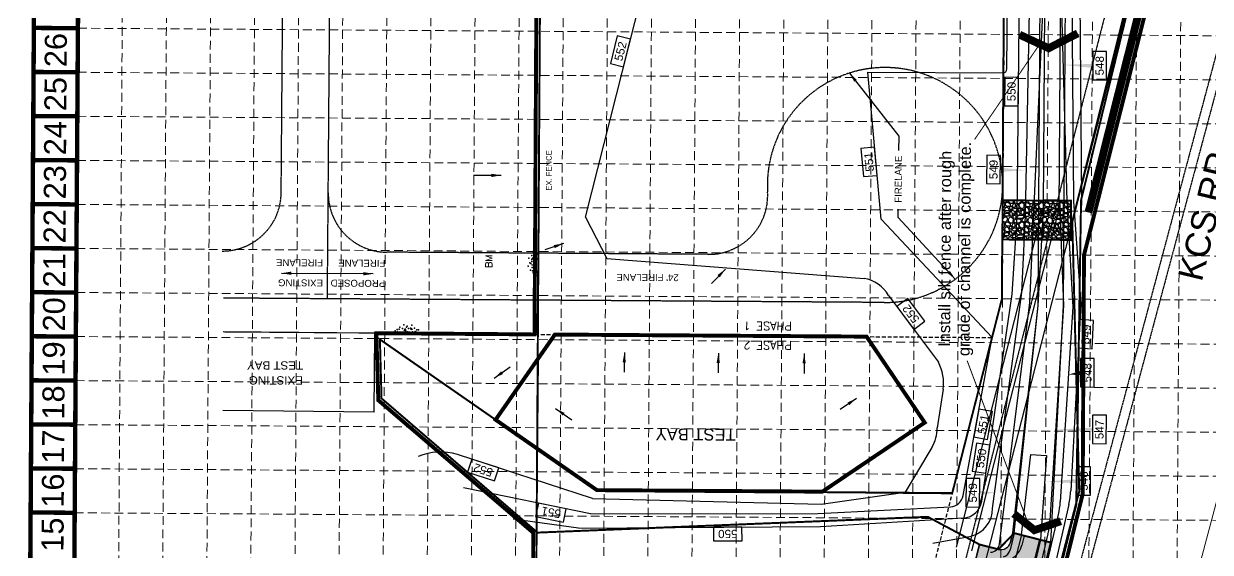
# Model space of a CAD drawing. Extents: x 4777 to 5688, y 3634 to 5082.
# Drawn here: x 4777 to 5382, y 3980 to 4250 of the extents above; entities that cross this region are included whole.
import ezdxf
from ezdxf.enums import TextEntityAlignment as Align

# ---------------------------------------------------------------- set-up
doc = ezdxf.new("R2010")
doc.units = 0
doc.header["$LTSCALE"] = 0.4
doc.header["$MEASUREMENT"] = 0
for name, pattern in [('DASHED', [0.75, 0.5, -0.25]), ('HIDDEN', [0.375, 0.25, -0.125]), ('LGDASH', [1.75, 1.5, -0.25]), ('MEDDASH', [1, 0.75, -0.25])]:
    doc.linetypes.add(name, pattern=pattern)
for name, color, linetype in [('BASE', 7, 'CONTINUOUS'), ('BLDG', 3, 'CONTINUOUS'), ('BLDGE', 6, 'CONTINUOUS'), ('BLDGFUTURE', 5, 'DASHED'), ('BM', 7, 'CONTINUOUS'), ('BOUNDARY', 1, 'CONTINUOUS'), ('CHANNEL', 6, 'CONTINUOUS'), ('DATXT', 7, 'CONTINUOUS'), ('DITCH', 5, 'CONTINUOUS'), ('ECURB', 2, 'CONTINUOUS'), ('EFNC', 2, 'FENCE'), ('ESMT', 2, 'DASHED'), ('FIRELANE', 2, 'MEDDASH'), ('FLOW', 7, 'CONTINUOUS'), ('FLUME', 7, 'CONTINUOUS'), ('GRID', 254, 'HIDDEN'), ('HATCH', 15, 'CONTINUOUS'), ('LIMITS OF DISTURBANCE', 1, 'HIDDEN'), ('PAVHX2', 8, 'CONTINUOUS'), ('PCONT', 3, 'CONTINUOUS'), ('PCURB', 6, 'CONTINUOUS'), ('PHASE1', 1, 'LGDASH'), ('RIPRAP', 2, 'CONTINUOUS'), ('RR', 5, 'MEDDASH'), ('SILT FENCE', 200, 'CONTINUOUS'), ('STNAME', 1, 'CONTINUOUS')]:
    doc.layers.add(name, color=color, linetype=linetype)
doc.styles.get("Standard").update_dxf_attribs({"font": 'ARIAL.TTF'})
doc.styles.add('TEXT100', font='simplex.shx', dxfattribs={"height": 3.52})
doc.styles.add('TEXT120', font='simplex.shx', dxfattribs={"height": 4.24})
doc.linetypes.add('FENCE', pattern='A,0.5,-0.2,["X",Standard,S=0.1,R=0,X=-0.1,Y=-0.05],-0.2', length=0.9)
doc.dimstyles.get("Standard").update_dxf_attribs({"dimtxt": 0.18, "dimasz": 0.18, "dimexe": 0.18, "dimexo": 0.0625, "dimgap": 0.09, "dimtad": 0, "dimtih": 1, "dimtoh": 1, "dimdec": 4, "dimzin": 0, "dimdsep": 46, "dimtxsty": 'Standard', "dimcen": 0.09, "dimadec": 0, "dimazin": 0, "dimtfac": 1, "dimtdec": 4, "dimtofl": 0, "dimtmove": 0, "dimatfit": 3, "dimfxl": 0, "dimtolj": 1, "dimtzin": 0, "dimarcsym": 0})

msp = doc.modelspace()

# ---------------------------------------------------------------- hatches: boundary and pattern name
at = {"layer": 'HATCH'}
h = msp.add_hatch(dxfattribs=at)
h.set_pattern_fill('DOTS', color=5, scale=20, angle=16.71064, style=0)
h.set_pattern_definition([(106.32967, (5320.1522, 4042.3081), (-1.375302, 0.248333), [0, -1.25])])
edge = h.paths.add_edge_path()
edge.add_line((5222.43, 3765.08), (5237.85, 3821.18))
edge.add_line((5237.85, 3821.18), (5272.46, 3956.54))
edge.add_arc((5267.62, 3957.78), 5, 345.65722, 435.65722)
edge.add_line((5268.86, 3962.62), (5259.17, 3965.1))
edge.add_line((5259.17, 3965.1), (5264.13, 3984.47))
edge.add_line((5264.13, 3984.47), (5273.81, 3982))
edge.add_arc((5275.05, 3986.84), 5, 255.65722, 345.65722)
edge.add_line((5279.9, 3985.6), (5281.13, 3990.45))
edge.add_line((5281.13, 3990.45), (5300.51, 3985.49))
edge.add_line((5300.51, 3985.49), (5257.23, 3816.22))
edge.add_line((5257.23, 3816.22), (5232.07, 3761.51))
edge.add_line((5232.07, 3761.51), (5251.99, 3817.05))
edge.add_line((5251.99, 3817.05), (5243.07, 3820.34))
edge.add_line((5243.07, 3820.34), (5222.43, 3765.08))
at = {"layer": 'RIPRAP'}
h = msp.add_hatch(dxfattribs=at)
h.set_pattern_fill('AGGREGAT', color=1, scale=10, style=0)
h.set_pattern_definition([(89.619, (5320.152, 4042.308), (-9.9333, 10.0663), [1, -1.5, 0.5, -1.5, 0.5, -5]), (89.619, (5319.186, 4047.315), (-9.9333, 10.0663), [0.5, -9.5]), (89.619, (5318.666, 4044.318), (-9.9333, 10.0663), [0.5, -1, 0.5, -8]), (89.619, (5318.199, 4049.321), (-9.9333, 10.0663), [1, -9]), (89.619, (5317.705, 4050.325), (-9.9333, 10.0663), [0.5, -9.5]), (89.619, (5316.686, 4047.331), (-9.9333, 10.0663), [1, -9]), (89.619, (5316.152, 4042.335), (-9.9333, 10.0663), [0.5, -1, 0.5, -2.5, 1.5, -4]), (89.619, (5315.199, 4049.341), (-9.9333, 10.0663), [1, -9]), (89.619, (5314.659, 4043.345), (-9.9333, 10.0663), [1, -0.5, 0.5, -4, 0.5, -3.5]), (89.619, (5314.156, 4042.848), (-9.9333, 10.0663), [0.5, -9.5]), (89.619, (5313.679, 4046.351), (-9.9333, 10.0663), [0.5, -0.5, 0.5, -8.5]), (89.619, (5313.169, 4044.855), (-9.9333, 10.0663), [0.5, -9.5]), (89.619, (5312.712, 4051.358), (-9.9333, 10.0663), [0.5, -9.5]), (89.619, (5312.182, 4046.861), (-9.9333, 10.0663), [0.5, -4, 0.5, -5]), (89.619, (5311.682, 4046.864), (-9.9333, 10.0663), [1, -9]), (89.619, (5311.196, 4048.868), (-9.9333, 10.0663), [1, -9]), (89.619, (5310.656, 4042.871), (-9.9333, 10.0663), [0.5, -6, 1, -2.5]), (179.619, (5315.652, 4042.338), (-10.0663, -9.9333), [2, -2, 1, -5]), (179.619, (5315.656, 4042.838), (-10.0663, -9.9333), [0.5, -3.5, 1, -5]), (179.619, (5318.159, 4043.321), (-10.0663, -9.9333), [1.5, -8.5]), (179.619, (5318.162, 4043.821), (-10.0663, -9.9333), [1, -9]), (179.619, (5319.666, 4044.311), (-10.0663, -9.9333), [0.5, -6, 0.5, -0.5, 1, -1.5]), (179.619, (5319.672, 4045.311), (-10.0663, -9.9333), [0.5, -3.5, 0.5, -5.5]), (179.619, (5315.676, 4045.838), (-10.0663, -9.9333), [1, -1.5, 0.5, -0.5, 1, -5.5]), (179.619, (5317.679, 4046.325), (-10.0663, -9.9333), [1, -5.5, 0.5, -3]), (179.619, (5319.682, 4046.811), (-10.0663, -9.9333), [0.5, -0.5, 1, -8]), (179.619, (5313.189, 4047.854), (-10.0663, -9.9333), [0.5, -9.5]), (179.619, (5313.192, 4048.354), (-10.0663, -9.9333), [1, -1, 0.5, -0.5, 1, -6]), (179.619, (5317.696, 4048.825), (-10.0663, -9.9333), [0.5, -0.5, 0.5, -1, 0.5, -7]), (179.619, (5314.206, 4050.348), (-10.0663, -9.9333), [2, -8]), (179.619, (5315.209, 4050.841), (-10.0663, -9.9333), [2, -1.5, 1, -5.5]), (179.619, (5319.212, 4051.315), (-10.0663, -9.9333), [0.5, -1.5, 1, -7]), (179.619, (5318.215, 4051.821), (-10.0663, -9.9333), [1.5, -8.5]), (134.619, (5320.179, 4046.308), (-9.99978, 0.0665), [0.7071, -13.435]), (134.619, (5319.7154, 4051.811), (-9.9998, 0.0665), [0.7071, -12.02084, 0.7071, -0.7071]), (134.619, (5319.172, 4045.315), (-9.99978, 0.0665), [0.7071, -5.6568, 0.7071, -7.07114]), (134.619, (5319.189, 4047.8146), (-9.99978, 0.0665), [0.7071, -11.31374, 0.7071, -1.4142]), (134.619, (5319.192, 4048.3146), (-9.99978, 0.0665), [1.4142, -5.6568, 1.4142, -5.65694]), (134.619, (5318.1756, 4045.821), (-9.99978, 0.0665), [0.707, -6.364, 0.707, -0.707, 0.707, -4.95014]), (134.619, (5317.709, 4050.8245), (-9.9998, 0.0665), [0.7071, -0.7071, 0.7071, -12.02084]), (134.619, (5317.162, 4043.828), (-9.99978, 0.0665), [0.7071, -8.4852, 0.7071, -4.24274]), (134.619, (5316.2155, 4051.8345), (-9.9998, 0.0665), [0.707, -0.707, 0.707, -2.8284, 0.707, -8.48574]), (134.619, (5314.6756, 4045.8446), (-9.99978, 0.0665), [0.7071, -13.435]), (134.619, (5314.159, 4043.348), (-9.99978, 0.0665), [1.4142, -12.7279]), (134.619, (5313.1524, 4042.3546), (-9.99978, 0.0665), [0.7071, -0.7071, 0.7071, -12.02084]), (134.619, (5311.689, 4047.8645), (-9.9998, 0.0665), [0.7071, -13.435]), (134.619, (5310.709, 4050.871), (-9.9998, 0.0665), [0.7071, -13.435]), (224.619, (5319.182, 4046.8146), (-9.99978, 0.0665), [0.7071, -13.435]), (224.619, (5319.1855, 4047.3146), (-9.99978, 0.0665), [0.7071, -13.435]), (224.619, (5318.6656, 4044.318), (-9.99978, 0.0665), [0.7071, -2.8284, 1.4142, -9.19244]), (224.619, (5318.652, 4042.318), (-9.99978, 0.0665), [0.7071, -13.435]), (224.619, (5317.1955, 4048.828), (-9.99978, 0.0665), [0.7071, -5.65685, 0.7071, -7.0711]), (224.619, (5317.199, 4049.328), (-9.9998, 0.0665), [0.707, -4.243, 0.707, -4.242, 0.707, -3.53614]), (224.619, (5316.659, 4043.331), (-9.99978, 0.0665), [0.7071, -13.435]), (224.619, (5316.212, 4051.3345), (-9.9998, 0.0665), [1.414, -3.5355, 0.707, -0.707, 0.707, -7.07164]), (224.619, (5314.669, 4044.8446), (-9.99978, 0.0665), [0.7071, -13.435]), (224.619, (5314.6956, 4048.8445), (-9.9998, 0.0665), [1.4142, -12.7279]), (224.619, (5314.699, 4049.3445), (-9.9998, 0.0665), [0.7071, -13.435]), (224.619, (5313.679, 4046.351), (-9.99978, 0.0665), [0.7071, -13.435]), (224.619, (5312.159, 4043.361), (-9.99978, 0.0665), [0.7071, -13.435]), (224.619, (5312.212, 4051.361), (-9.9998, 0.0665), [0.7071, -13.435]), (116.184, (5320.159, 4043.308), (0.0665, 9.99978), [1.118, -21.2427]), (116.184, (5319.1523, 4042.3147), (0.0665, 9.99978), [1.118, -21.2427]), (116.184, (5318.6523, 4042.318), (0.0665, 9.99978), [1.118, -21.2427]), (116.184, (5318.669, 4044.818), (0.0665, 9.99978), [1.118, -21.2427]), (116.184, (5316.6656, 4044.3313), (0.0665, 9.99978), [1.118, -21.2427]), (116.184, (5316.1656, 4044.3346), (0.0665, 9.99978), [1.118, -21.2427]), (116.184, (5314.179, 4046.348), (0.0665, 9.99978), [1.118, -21.2427]), (116.184, (5313.6823, 4046.851), (0.0665, 9.99978), [1.118, -21.2427]), (116.184, (5312.6557, 4042.858), (0.0665, 9.99978), [1.118, -21.2427]), (116.184, (5312.6757, 4045.858), (0.0665, 9.99978), [1.118, -21.2427]), (153.054, (5320.2088, 4050.808), (-9.99978, 0.0665), [1.118, -21.2427]), (153.054, (5318.692, 4048.318), (-9.99978, 0.0665), [1.118, -21.2427]), (153.054, (5317.682, 4046.8246), (-9.99978, 0.0665), [1.118, -21.2427]), (153.054, (5316.192, 4048.3345), (-9.99978, 0.0665), [1.118, -21.2427]), (153.054, (5316.1955, 4048.8345), (-9.99978, 0.0665), [1.118, -21.2427]), (153.054, (5314.6723, 4045.3446), (-9.99978, 0.0665), [1.118, -21.2427]), (153.054, (5314.1657, 4044.348), (-9.99978, 0.0665), [1.118, -21.2427]), (153.054, (5312.1923, 4048.361), (-9.99978, 0.0665), [1.118, -21.2427]), (153.054, (5311.1657, 4044.368), (-9.99978, 0.0665), [1.118, -21.2427]), (206.184, (5314.1557, 4042.848), (-9.99978, 0.0665), [1.118, -21.2427]), (206.184, (5314.1956, 4048.848), (-9.99978, 0.0665), [1.118, -21.2427]), (206.184, (5313.6524, 4042.3513), (-9.99978, 0.0665), [1.118, -21.2427]), (206.184, (5312.2056, 4050.361), (-9.99978, 0.0665), [1.118, -21.2427]), (206.184, (5311.6624, 4043.8646), (-9.99978, 0.0665), [1.118, -21.2427]), (206.184, (5311.1757, 4045.868), (-9.99978, 0.0665), [1.118, -21.2427]), (243.054, (5320.179, 4046.308), (-0.0665, -9.99978), [1.118, -21.2427]), (243.054, (5319.1656, 4044.3147), (-0.0665, -9.99978), [1.118, -21.2427]), (243.054, (5318.712, 4051.318), (-0.0665, -9.99978), [1.118, -21.2427]), (243.054, (5317.7055, 4050.3245), (-0.0665, -9.99978), [1.118, -21.2427]), (243.054, (5316.679, 4046.3313), (-0.0665, -9.99978), [1.118, -21.2427]), (243.054, (5316.1623, 4043.8346), (-0.0665, -9.99978), [1.118, -21.2427]), (243.054, (5316.1822, 4046.8346), (-0.0665, -9.99978), [1.118, -21.2427]), (243.054, (5315.1723, 4045.3413), (-0.0665, -9.99978), [1.118, -21.2427]), (243.054, (5312.6724, 4045.358), (-0.0665, -9.99978), [1.118, -21.2427]), (243.054, (5310.6524, 4042.3712), (-0.0665, -9.99978), [1.118, -21.2427]), (243.054, (5310.6923, 4048.371), (-0.0665, -9.99978), [1.118, -21.2427]), (243.054, (5310.699, 4049.371), (-0.0665, -9.99978), [1.118, -21.2427])])
h.paths.add_polyline_path([(5310.73, 4140.04), (5310.86, 4160.04), (5275.86, 4160.27), (5275.73, 4140.27)])

# ---------------------------------------------------------------- linework, layer by layer
at = {"layer": 'BASE', "const_width": 2.25}
for points in [[(5677.65, 3634.86), (5687.23, 5074.82), (4787.25, 5080.81), (4777.67, 3640.84)], [(5655.31, 3657.46), (5664.62, 5052.54), (4809.59, 5058.19), (4800.29, 3663.42)]]:
    msp.add_lwpolyline(points, close=True, dxfattribs=at)
for points in [[(4804.21, 4248.18), (4781.71, 4248.33)], [(4804.06, 4225.68), (4781.56, 4225.83)], [(4803.91, 4203.18), (4781.41, 4203.33)], [(4803.76, 4180.68), (4781.26, 4180.83)], [(4803.61, 4158.18), (4781.11, 4158.33)], [(4803.46, 4135.68), (4780.97, 4135.83)], [(4803.31, 4113.18), (4780.82, 4113.33)], [(4803.17, 4090.68), (4780.67, 4090.83)], [(4803.02, 4068.18), (4780.52, 4068.33)], [(4802.87, 4045.68), (4780.37, 4045.83)], [(4802.72, 4023.18), (4780.22, 4023.33)], [(4802.57, 4000.68), (4780.07, 4000.83)]]:
    msp.add_lwpolyline(points, dxfattribs=at)
at = {"layer": 'BLDGE', "color": 252}
for p, q in [((4955.6, 4092.42, 558.44), (4878.35, 4093.12, 558.44)), ((4955.23, 4052.13, 558.44), (4955.6, 4092.42, 558.44)), ((4955.23, 4052.13), (4878.08, 4052.84))]:
    msp.add_line(p, q, dxfattribs=at)
at = {"layer": 'BLDGFUTURE', "color": 7, "linetype": 'Continuous'}
for p, q in [((5017.25, 4048.19), (5047.51, 4091.71)), ((5206.5, 4090.65), (5047.51, 4091.71)), ((5236.18, 4046.73), (5206.5, 4090.65)), ((5017.25, 4048.19), (5068.98, 4012.23)), ((5236.18, 4046.73), (5183.98, 4011.46)), ((5068.98, 4012.23), (5183.98, 4011.46))]:
    msp.add_line(p, q, dxfattribs=at)
at = {"layer": 'BLDGFUTURE', "color": 7, "linetype": 'Continuous', "const_width": 2}
msp.add_lwpolyline([(5017.25, 4048.19), (5068.96, 4012.23), (5183.94, 4011.46), (5236.17, 4046.73), (5206.5, 4090.65), (5047.51, 4091.7)], close=True, dxfattribs=at)
at = {"layer": 'BOUNDARY', "color": 7}
msp.add_line((5445.5, 4673.63), (5262.28, 3957.08), dxfattribs=at)
at = {"layer": 'CHANNEL', "color": 5}
for p, q in [((5281.13, 3990.45), (5279.9, 3985.6)), ((5300.51, 3985.49), (5281.13, 3990.45)), ((5286.95, 3988.96), (5285.71, 3984.12)), ((5294.7, 3986.98), (5251.31, 3817.3)), ((5300.51, 3985.49), (5257.23, 3816.22)), ((5264.13, 3984.47), (5259.17, 3965.1)), ((5273.81, 3982), (5264.13, 3984.47))]:
    msp.add_line(p, q, dxfattribs=at)
for radius in [11, 5]:
    msp.add_arc((5275.05, 3986.84), radius, 255.65722, 345.65722, dxfattribs=at)
at = {"layer": 'DATXT', "const_width": 1}
msp.add_lwpolyline([(5037.94, 3953.91), (5041.67, 4537.12), (5134.9, 4535.82), (5185.31, 4536.31), (5179.72, 4801.5), (5163.48, 4827.99), (5165.01, 4910.24), (5140.5, 4929.53), (4950.63, 4931.26), (4923.64, 4997.44), (5225, 5000.98, -0.379231), (5307.21, 4902.45), (5298.91, 4469.81), (5363.78, 4359.15), (5311.45, 4149.38), (5314.98, 4011.52), (5248.41, 3755.73), (5210, 3771.53), (5260.53, 3953.07)], format="xyb", close=True, dxfattribs=at)
at = {"layer": 'DITCH'}
for points in [[(5252.44, 3983.16), (5296.84, 4156.81), (5297.85, 4309.71)], [(5260.19, 3981.18), (5304.83, 4155.78), (5305.8, 4301.54)]]:
    msp.add_lwpolyline(points, dxfattribs=at)
at = {"layer": 'ECURB', "color": 7}
for p, q in [((5038.6, 4091.76, 558.44), (5042.09, 4536.31, 558.44)), ((5035.66, 4130.43, 558.44), (5036.42, 4131.02, 558.44)), ((5036.51, 4130.3, 558.44), (5035.66, 4130.43, 558.44)), ((5036.42, 4131.02, 558.44), (5036.51, 4130.3, 558.44)), ((5038.24, 4133.23, 558.44), (5037.4, 4132.73, 558.44)), ((5037.4, 4132.73, 558.44), (5038.36, 4132.47, 558.44)), ((5038.36, 4132.47, 558.44), (5038.24, 4133.23, 558.44)), ((5035.77, 4127.34, 558.44), (5037.11, 4127.7, 558.44)), ((5036.86, 4126.73, 558.44), (5035.77, 4127.34, 558.44)), ((5037.11, 4127.7, 558.44), (5036.86, 4126.73, 558.44)), ((5037.34, 4123.54, 558.44), (5037.71, 4122.79, 558.44)), ((5038.18, 4123.29, 558.44), (5037.34, 4123.54, 558.44)), ((5037.71, 4122.79, 558.44), (5038.18, 4123.29, 558.44)), ((5038.6, 4091.76, 558.44), (4879.2, 4092.9, 558.44)), ((4967.36, 4093.29, 558.44), (4966.6, 4092.92, 558.44)), ((4966.6, 4092.92, 558.44), (4967.1, 4092.45, 558.44)), ((4967.1, 4092.45, 558.44), (4967.36, 4093.29, 558.44)), ((4970.55, 4093.77, 558.44), (4971.15, 4094.86, 558.44)), ((4971.51, 4093.51, 558.44), (4970.55, 4093.77, 558.44)), ((4971.15, 4094.86, 558.44), (4971.51, 4093.51, 558.44)), ((4974.11, 4094.12, 558.44), (4974.24, 4094.96, 558.44)), ((4974.83, 4094.21, 558.44), (4974.11, 4094.12, 558.44)), ((4974.24, 4094.96, 558.44), (4974.83, 4094.21, 558.44)), ((4976.54, 4093.23, 558.44), (4976.29, 4092.26, 558.44)), ((4976.29, 4092.26, 558.44), (4977.04, 4092.38, 558.44)), ((4977.04, 4092.38, 558.44), (4976.54, 4093.23, 558.44))]:
    msp.add_line(p, q, dxfattribs=at)
at = {"layer": 'ECURB', "color": 7, "lineweight": 0}
msp.add_line((5375.59, 3971.25, -46.42), (5388.18, 4018.54, -46.66), dxfattribs=at)
at = {"layer": 'ECURB', "color": 7}
for p in [(5038.03, 4134.45, 558.44), (5034.2, 4130.78, 558.44), (5034.68, 4128.34, 558.44), (5035.66, 4130.06, 558.44), (5035.67, 4132.15, 558.44), (5035.78, 4129.05, 558.44), (5036.44, 4134.08, 558.44), (5036.53, 4133.24, 558.44), (5037.39, 4132.36, 558.44), (5037.49, 4128.57, 558.44), (5037.51, 4131.14, 558.44), (5037.63, 4129.67, 558.44), (5038.48, 4130.41, 558.44), (5033.92, 4126.63, 558.44), (5035.12, 4124.65, 558.44), (5035.15, 4127.96, 558.44), (5035.88, 4125.99, 558.44), (5036.12, 4124.27, 558.44), (5036.37, 4123.18, 558.44), (5037.08, 4122.2, 558.44), (5037.72, 4125.01, 558.44), (5037.98, 4127.1, 558.44), (5038.18, 4124.01, 558.44), (5038.17, 4121.94, 558.44), (4965.76, 4092.46, 558.44), (4966.01, 4093.55, 558.44), (4966.99, 4094.26, 558.44), (4967.82, 4092.44, 558.44), (4968.08, 4094.5, 558.44), (4968.46, 4095.5, 558.44), (4968.82, 4092.9, 558.44), (4969.8, 4094.74, 558.44), (4970.44, 4096.71, 558.44), (4970.91, 4092.64, 558.44), (4971.78, 4095.48, 558.44), (4972.15, 4095.94, 558.44), (4972.39, 4093.13, 558.44), (4972.87, 4094.85, 558.44), (4973.48, 4093, 558.44), (4973.87, 4094.96, 558.44), (4974.22, 4092.15, 558.44), (4974.6, 4096.43, 558.44), (4974.95, 4093.11, 558.44), (4975.96, 4094.95, 558.44), (4976.17, 4093.23, 558.44), (4977.05, 4094.1, 558.44), (4977.89, 4094.19, 558.44), (4978.26, 4092.59, 558.44)]:
    msp.add_point(p, dxfattribs=at)
at = {"layer": 'EFNC', "color": 252}
msp.add_line((5039.03, 4080.13), (5037.93, 3965.17), dxfattribs=at)
at = {"layer": 'ESMT', "color": 252}
msp.add_line((5445.77, 4715.08), (5252.59, 3959.55), dxfattribs=at)
at = {"layer": 'FIRELANE', "color": 7}
for p, q in [((4907.89, 4164.13), (4912.63, 4767.32)), ((4931.46, 4109.98), (4936.63, 4767.3)), ((5125.87, 4132.68), (4961.69, 4133.78)), ((5215.51, 4108.09), (4878.46, 4110.33))]:
    msp.add_line(p, q, dxfattribs=at)
for centre, radius, start, end in [((5215.91, 4168.09), 60, 269.61902, 183.44158), ((5126.07, 4162.68), 30, 269.61902, 3.44158), ((4877.89, 4164.36), 30, 269.61902, 359.54981), ((4961.89, 4163.78), 30, 179.54981, 269.61902)]:
    msp.add_arc(centre, radius, start, end, dxfattribs=at)
at = {"layer": 'FLUME'}
for p, q in [((5294, 4106.61), (5295.45, 4323.46)), ((5307, 4106.52), (5308.45, 4323.38)), ((5281.13, 3990.45), (5294, 4106.61)), ((5300.51, 3985.49), (5307, 4106.52))]:
    msp.add_line(p, q, dxfattribs=at)
at = {"layer": 'GRID', "color": 252, "linetype": 'HIDDEN', "lineweight": 0, "ltscale": 45}
for p, q in [((4822.9, 3663.87), (4832.18, 5058.84)), ((4845.4, 3663.72), (4854.68, 5058.69)), ((4867.9, 3663.57), (4877.18, 5058.54)), ((4890.32, 3662.59), (4899.6, 5057.56)), ((4912.82, 3662.44), (4922.1, 5057.41)), ((4935.32, 3662.29), (4944.6, 5057.26)), ((4957.82, 3662.14), (4967.09, 5057.11)), ((4980.32, 3661.99), (4989.59, 5056.96)), ((5002.82, 3661.84), (5012.09, 5056.81)), ((5025.32, 3661.69), (5034.59, 5056.66)), ((5047.82, 3661.54), (5057.09, 5056.51)), ((5070.32, 3661.39), (5079.59, 5056.36)), ((5092.82, 3661.25), (5102.09, 5056.21)), ((5115.32, 3661.1), (5124.59, 5056.06)), ((5137.82, 3660.95), (5147.09, 5055.92)), ((5160.31, 3660.8), (5169.59, 5055.77)), ((5182.81, 3660.65), (5192.09, 5055.62)), ((5205.31, 3660.5), (5214.59, 5055.47)), ((5227.81, 3660.35), (5237.09, 5055.32)), ((5250.31, 3660.2), (5259.59, 5055.17)), ((5272.81, 3660.05), (5282.09, 5055.02)), ((5295.31, 3659.9), (5304.59, 5054.87)), ((5317.81, 3659.75), (5327.09, 5054.72)), ((5340.31, 3659.6), (5349.59, 5054.57)), ((5362.81, 3659.45), (5372.09, 5054.42)), ((4804.21, 4248.18), (5591.79, 4242.94)), ((4804.06, 4225.68), (5591.64, 4220.44)), ((4803.91, 4203.18), (5591.5, 4197.94)), ((4803.76, 4180.68), (5591.35, 4175.44)), ((4803.61, 4158.18), (5591.2, 4152.94)), ((4803.46, 4135.68), (5591.05, 4130.44)), ((4803.31, 4113.18), (5590.9, 4107.94)), ((4803.17, 4090.68), (5590.75, 4085.44)), ((4803.02, 4068.18), (5590.6, 4062.94)), ((4802.87, 4045.68), (5590.45, 4040.44)), ((4802.72, 4023.18), (5590.3, 4017.95)), ((4802.57, 4000.68), (5590.15, 3995.45))]:
    msp.add_line(p, q, dxfattribs=at)
at = {"layer": 'HATCH', "color": 5}
msp.add_lwpolyline([(5222.43, 3765.08), (5237.85, 3821.18), (5272.46, 3956.54, 0.414214), (5268.86, 3962.62), (5259.17, 3965.1), (5264.13, 3984.47), (5273.81, 3982, 0.414214), (5279.9, 3985.6), (5281.13, 3990.45), (5300.51, 3985.49), (5257.23, 3816.22), (5232.07, 3761.51), (5251.99, 3817.05), (5243.07, 3820.34)], format="xyb", close=True, dxfattribs=at)
at = {"layer": 'LIMITS OF DISTURBANCE', "ltscale": 100, "const_width": 2}
msp.add_lwpolyline([(5317.9, 4905.17), (5309.2, 4472.74), (5374.85, 4359.77), (5317.42, 4132.25), (5316.74, 4010.17), (5268.64, 3814.82), (5261.34, 3798.22), (5249.68, 3753.4), (5210.98, 3766.01), (5207.59, 3770.74), (5258.09, 3951.26), (5036.32, 3952.26), (5036.47, 3990.46), (4957.43, 4058.15), (4956.42, 4092.4), (5031.06, 4091.83), (5037.12, 4091.73), (5039.61, 4539.11), (5160.2, 4537.89), (5182.67, 4574.22), (5181.83, 4607.02)], dxfattribs=at)
at = {"layer": 'PAVHX2', "color": 7, "const_width": 1, "elevation": 558.44}
for points in [[(5278.5, 4556.84), (5275.86, 4160.27), (5310.86, 4160.04), (5310.73, 4140.04), (5275.73, 4140.27), (5275.68, 4133.84), (5275.52, 4109.79), (5250.18, 4010.63), (5068.98, 4012.23), (5012.28, 4051.64), (4958.24, 4089.22), (4959.06, 4059.11), (5038.64, 3990.55), (5237.76, 3998.6), (5264.13, 3984.47), (5273.81, 3982), (5281.8, 3990.28), (5300.51, 3985.49), (5257.23, 3816.22)], [(5266.86, 3815.34), (5307.78, 3981.81), (5313.47, 4004.65), (5315.92, 4160.36), (5354.34, 4317.12)]]:
    msp.add_lwpolyline(points, dxfattribs=at)
at = {"layer": 'PCONT', "color": 35}
for p, q in [((5278.06, 4227.36), (5279.28, 4334.16)), ((5063.17, 4151.69), (5109.11, 4333.47)), ((5310.82, 4324.46), (5312.08, 4159.8)), ((5289.8, 4107.89), (5297.43, 4277.94)), ((5305.36, 4277.97), (5308.71, 4159.82)), ((5213.9, 4150.68), (5207.14, 4225.73)), ((5207.14, 4225.73), (5276.05, 4225.38)), ((5296.3, 4146.1), (5296.86, 4160.48)), ((5296.86, 4160.48), (5304.85, 4160.44)), ((5304.85, 4160.44), (5305.51, 4146.45)), ((5308.71, 4159.82), (5311.72, 4105.82)), ((5312.08, 4159.8), (5315.74, 4107.27)), ((5063.17, 4151.69), (5074.07, 4130.57, -473.79)), ((5213.9, 4150.68), (5270.5, 4090.22)), ((5305.51, 4146.45), (5307, 4106.52)), ((5294, 4106.61), (5296.3, 4146.1)), ((5074.07, 4130.57, -473.79), (5205.21, 4120.37)), ((5217.69, 4111.72), (5243.19, 4077.55)), ((5274.35, 3984.86), (5289.8, 4107.89)), ((5281.8, 3990.28), (5294, 4106.61)), ((5307, 4106.52), (5300.04, 3996.67)), ((5311.72, 4105.82), (5305.32, 4006.2)), ((5315.74, 4107.27), (5310.64, 4011.83)), ((5245.62, 4063.79), (5242.53, 4044.08)), ((5239.78, 4034.09), (5226.24, 4011.18)), ((5066.64, 4008.05), (4997.75, 4030.42)), ((5065.62, 4000.15), (5000.82, 4013.5)), ((5309.68, 4004.97), (5265.55, 3813.52)), ((5059.51, 3992.89, 1108.44), (5026.22, 3997.42, 1108.44)), ((5261.72, 3814.75), (5304.38, 3999.79)), ((5299.04, 3990), (5257.91, 3815.98)), ((5285.49, 3989.33), (5271.46, 3934.44)), ((5281.8, 3990.28), (5279.75, 3981.75)), ((5295.21, 3986.85), (5255.06, 3816.98))]:
    msp.add_line(p, q, dxfattribs=at)
for points in [[(5291.92, 4347.14, -0.281648), (5301.35, 4348.41), (5303.11, 4347.55, -0.235338), (5314.82, 4324.49), (5316.08, 4159.95), (5316.23, 4157.87)], [(5240.3, 3985.16), (5259.91, 3988.65, 0.336768), (5270.82, 4002.92), (5285.74, 4113.11), (5287.64, 4152.41), (5290.77, 4317.94, 0.124006), (5289.12, 4325.08), (5286.77, 4329.66, -0.21399), (5286.55, 4333.74), (5286.93, 4334.74)], [(5065.62, 4000.15), (5181.59, 4000.33), (5249.24, 4003.77, 0.347932), (5255.77, 4009.51), (5270.5, 4090.22)]]:
    msp.add_lwpolyline(points, format="xyb", dxfattribs=at)
at = {"layer": 'PCONT', "color": 35, "elevation": 1108.44}
msp.add_lwpolyline([(5059.51, 3992.89), (5183.04, 3993.6), (5255.95, 3998.01, 0.355028), (5265.24, 4006.54), (5280.78, 4112.4), (5283.27, 4151.62), (5284.95, 4317.14), (5282.54, 4332.75, -0.167765), (5283.13, 4335.96), (5283.72, 4337.02)], format="xyb", dxfattribs=at)
at = {"layer": 'PCONT', "color": 35}
for points in [[(5082.58, 4228.51), (5086.14, 4242.56), (5079.35, 4244.28), (5075.8, 4230.22)], [(5328.86, 4221.76), (5328.96, 4236.26), (5321.96, 4236.31), (5321.86, 4221.81)], [(5211.89, 4173), (5210.59, 4187.44), (5203.62, 4186.81), (5204.92, 4172.37)], [(5274.69, 4168.74), (5274.78, 4183.24), (5267.78, 4183.29), (5267.69, 4168.79)], [(5236.24, 4098.56), (5227.57, 4110.18), (5221.96, 4105.99), (5230.63, 4094.37)], [(5321.53, 4084.49), (5322.3, 4098.97), (5315.31, 4099.35), (5314.54, 4084.87)], [(5322.6, 4064.9), (5322.69, 4079.4), (5315.7, 4079.45), (5315.6, 4064.95)], [(5268.11, 4038.15), (5270.72, 4052.42), (5263.83, 4053.67), (5261.23, 4039.41)], [(5328.74, 4035.95), (5328.84, 4050.45), (5321.84, 4050.5), (5321.74, 4036)], [(5018.86, 4023.57), (5005.07, 4028.04), (5002.91, 4021.38), (5016.7, 4016.91)], [(5320.7, 4009.62), (5320.8, 4024.12), (5313.8, 4024.16), (5313.7, 4009.66)], [(5264.16, 4003.61), (5264.26, 4018.11), (5257.26, 4018.16), (5257.16, 4003.66)], [(5053.27, 4002.7), (5039.06, 4005.62), (5037.65, 3998.77), (5051.85, 3995.84)]]:
    msp.add_lwpolyline(points, close=True, dxfattribs=at)
at = {"layer": 'PCONT', "color": 35, "elevation": 1108.44}
for points in [[(5283.85, 4208.54), (5283.99, 4223.04), (5276.99, 4223.11), (5276.85, 4208.61)], [(5267.34, 4020.84), (5269.44, 4035.19), (5262.52, 4036.2), (5260.41, 4021.86)], [(5142.95, 3993.37), (5128.45, 3993.32), (5128.47, 3986.32), (5142.97, 3986.37)]]:
    msp.add_lwpolyline(points, close=True, dxfattribs=at)
at = {"layer": 'PCONT', "color": 35}
for points in [[(5285.49, 3989.33), (5290.27, 4030.37), (5298.26, 4029.89), (5295.21, 3986.85)], [(5066.64, 4008.05), (5183.41, 4005.13), (5226.24, 4011.18)]]:
    msp.add_lwpolyline(points, dxfattribs=at)
for centre, radius, start, end in [((5276.06, 4227.38), 2, 269.71244, 359.34419), ((5202.24, 4102.76), 17.86, 30.11254, 80.43555), ((5222.15, 4066.74), 23.65, 352.85004, 27.19236), ((5222.53, 4044.21), 20, 329.60692, 359.61902), ((4989.23, 4002.2), 29.48, 73.19733, 112.86707), ((5270.7, 4013.96), 40, 347.01952, 356.94547), ((5265.4, 4008.77), 40, 347.01952, 356.32086), ((5260.12, 3999.21), 40, 346.69968, 356.3711), ((5269.39, 3985.48), 5, 273.15211, 352.84112), ((5274.89, 3982.92), 5, 286.15834, 346.48437)]:
    msp.add_arc(centre, radius, start, end, dxfattribs=at)
for points in [[(5321.9, 4227.89), (5307, 4229.45), (5321.9, 4227.89), (5321.91, 4229.98)], [(5274.73, 4174.82), (5287.77, 4175.61), (5274.73, 4174.82), (5274.74, 4176.91)], [(5315.64, 4071.03), (5309.41, 4071.23), (5315.64, 4071.03), (5315.65, 4073.12)], [(5321.78, 4042.08), (5302.89, 4043.16), (5321.78, 4042.08), (5321.79, 4044.17)], [(5313.74, 4015.75), (5297.94, 4016.61), (5313.74, 4015.75), (5313.76, 4017.83)], [(5264.2, 4009.82), (5271.93, 4010.95), (5264.2, 4009.82), (5264.22, 4011.91)]]:
    msp.add_solid(points, dxfattribs=at)
at = {"layer": 'PCURB', "color": 7}
for p, q in [((5275.52, 4109.79), (5280.46, 4852.54)), ((5275.52, 4109.79), (5250.27, 4011.02)), ((5017.25, 4048.19), (4955.59, 4091.06)), ((5183.98, 4011.46), (5250.27, 4011.02))]:
    msp.add_line(p, q, dxfattribs=at)
at = {"layer": 'PHASE1', "color": 7, "linetype": 'DASHED', "ltscale": 10}
msp.add_lwpolyline([(5034.3, 4091.79), (5270.5, 4090.22), (5236.46, 3957.08)], dxfattribs=at)
at = {"layer": 'RIPRAP', "color": 1, "elevation": 558.44}
msp.add_lwpolyline([(5310.73, 4140.04), (5310.86, 4160.04), (5275.86, 4160.27), (5275.73, 4140.27)], close=True, dxfattribs=at)
at = {"layer": 'RR'}
for p, q in [((5444.05, 4456.25), (5247.66, 3721.97)), ((5443.93, 4437.21), (5252.61, 3721.93))]:
    msp.add_line(p, q, dxfattribs=at)
at = {"layer": 'SILT FENCE', "const_width": 4}
for points in [[(5319.7, 4154.08), (5371.53, 4359.87), (5306, 4471.77), (5314.01, 4889.48)], [(5284.53, 4244.89), (5299.42, 4237.96), (5314.19, 4245.54)], [(5281.59, 4000.19), (5292.16, 3991.8), (5305.56, 3996.35)]]:
    msp.add_lwpolyline(points, dxfattribs=at)
at = {"layer": 'SILT FENCE', "color": 0, "const_width": 0.5}
for points in [[(5261.64, 4191.38), (5293.99, 4238.81)], [(5257.81, 4078.36), (5288.58, 3996.24)]]:
    msp.add_lwpolyline(points, dxfattribs=at)

# ---------------------------------------------------------------- texts
at = {"layer": 'BASE'}
for s, p in [('26', (4792.89, 4237)), ('25', (4792.74, 4214.5)), ('24', (4792.59, 4192)), ('23', (4792.44, 4169.5)), ('22', (4792.29, 4147)), ('21', (4792.14, 4124.5)), ('20', (4791.99, 4102.01)), ('19', (4791.84, 4079.51)), ('18', (4791.69, 4057.01)), ('17', (4791.54, 4034.51)), ('16', (4791.39, 4012.01)), ('15', (4791.24, 3989.51))]:
    msp.add_text(s, height=11.25, rotation=89.61902, dxfattribs=at).set_placement(p, align=Align.MIDDLE_CENTER)
at = {"layer": 'BLDG', "color": 7, "insert": (5119.3, 4037.63), "char_height": 6.04, "width": 49.7443, "attachment_point": 2, "rotation": 179.61902}
msp.add_mtext('TEST BAY', dxfattribs=at)
at = {"layer": 'BLDGE', "color": 252}
for s, p in [('TEST BAY', (4919.06, 4078.06, 1107.64)), ('EXISTING', (4919.01, 4070.43, 1107.64))]:
    msp.add_text(s, height=4.24, rotation=180, dxfattribs=at).set_placement(p)
at = {"layer": 'BM', "style": 'TEXT100'}
msp.add_text('BM', height=3.52, rotation=89.51736, dxfattribs=at).set_placement((5015.54, 4125.74))
at = {"layer": 'EFNC', "color": 252}
msp.add_text('EX. FENCE', height=2.8, rotation=90, dxfattribs=at).set_placement((5045.85, 4165.19))
at = {"layer": 'FIRELANE', "color": 7}
for s, rotation, p in [('FIRELANE', 89.61902, (5224.33, 4159)), ('FIRELANE', 179.61902, (4929.27, 4130.05)), ('FIRELANE', 179.61902, (4961.04, 4129.84)), ("24' FIRELANE", 179.61902, (5110.72, 4122.5)), ('EXISTING', 179.61902, (4929.21, 4119.78)), ('PROPOSED', 179.61902, (4960.97, 4119.57))]:
    msp.add_text(s, height=3.52, rotation=rotation, dxfattribs=at).set_placement(p)
at = {"layer": 'PCONT', "color": 35}
for s, rotation, p in [('552', 75.81555, (5080.97, 4236.39)), ('548', 89.61902, (5325.41, 4229.03)), ('550', 89.42059, (5280.42, 4215.83, 1108.44)), ('551', 95.1474, (5207.75, 4179.9)), ('549', 89.61902, (5271.24, 4176.01)), ('552', 126.73064, (5229.1, 4102.27)), ('549', 86.94547, (5318.42, 4091.92)), ('548', 89.61902, (5319.15, 4072.18)), ('551', 79.65382, (5265.97, 4045.91)), ('547', 89.61902, (5325.29, 4043.23)), ('550', 81.65135, (5264.93, 4028.52, 1108.44)), ('552', 162.01576, (5010.89, 4022.48)), ('546', 89.61902, (5317.25, 4016.89)), ('549', 89.61902, (5260.71, 4010.89)), ('551', 169.3459, (5045.59, 4000.83)), ('550', 180.19065, (5135.71, 3989.85, 1108.44))]:
    msp.add_text(s, height=4.24, rotation=rotation, dxfattribs=at).set_placement(p, align=Align.MIDDLE_CENTER)
at = {"layer": 'PHASE1', "color": 252, "style": 'TEXT120'}
for s, p in [('PHASE 1', (5168.43, 4098.13)), ('PHASE 2', (5168.37, 4088.26))]:
    msp.add_text(s, height=4.24, rotation=179.61902, dxfattribs=at).set_placement(p)
at = {"layer": 'SILT FENCE', "color": 7, "insert": (5243.42, 4135.53), "char_height": 6, "width": 113.8968, "attachment_point": 2, "rotation": 89.61902}
msp.add_mtext('Install silt fence after rough grade of channel is complete.', dxfattribs=at)
at = {"layer": 'STNAME', "color": 7}
for s, height, p in [('KCS RR', 12.684, (5377.48, 4118.24)), ('LAVON DRIVE (S.H. 78)', 16.6329, (5365.78, 3821.69))]:
    msp.add_text(s, height=height, rotation=76.44209, dxfattribs=at).set_placement(p)

# ---------------------------------------------------------------- leaders
at = {"layer": 'FIRELANE', "color": 7, "linetype": 'Continuous'}
for points, override in [([(5197.79, 4225.28), (5222.89, 4193.11), (5222.84, 4185.8)], {"dimtxt": 0.4, "dimasz": 5, "dimgap": 0.9, "dimtad": 1, "dimtih": 0, "dimtoh": 0, "dimdec": 1, "dimpost": "'", "dimtxsty": 'Standard', "dimcen": 0}), ([(5251.77, 4119.98), (5222.61, 4151.44), (5222.64, 4155.77)], {"dimtxt": 0.4, "dimasz": 5, "dimgap": 0.9, "dimtad": 1, "dimtih": 0, "dimtoh": 0, "dimdec": 1, "dimpost": "'", "dimtxsty": 'Standard', "dimcen": 0}), ([(4907.99, 4123.04), (4931.43, 4122.89)], {"dimtxt": 0.4, "dimasz": 5, "dimgap": 1.2, "dimtad": 1, "dimtih": 0, "dimtoh": 0, "dimdec": 1, "dimpost": "'", "dimtxsty": 'Standard', "dimcen": 0, "dimtdec": 0}), ([(4954.86, 4122.73), (4931.43, 4122.89)], {"dimtxt": 0.4, "dimasz": 5, "dimgap": 1.2, "dimtad": 1, "dimtih": 0, "dimtoh": 0, "dimdec": 1, "dimpost": "'", "dimtxsty": 'Standard', "dimcen": 0, "dimtdec": 0})]:
    msp.add_leader(points, dimstyle='Standard', override=override, dxfattribs=at)
at = {"layer": 'FLOW'}
for points in [[(5020.16, 4173.02), (5005.98, 4172.97)], [(5051.93, 4138.25, 319.18), (5042.38, 4134.95, 319.18)], [(5134.49, 4125.11, 319.18), (5127.48, 4117.84, 319.18)], [(5082.95, 4082.57), (5082.88, 4072.47)], [(5130.89, 4082.25), (5130.81, 4072.15)], [(5174.68, 4081.96), (5174.6, 4071.86)], [(5016.48, 4069.35, 319.18), (5024.7, 4075.22, 319.18)], [(5201.38, 4059.12), (5193, 4053.48)], [(5047.89, 4053.88), (5056.18, 4048.12)]]:
    msp.add_leader(points, dimstyle='Standard', override={"dimasz": 5, "dimtad": 1, "dimtih": 0, "dimtoh": 0, "dimdec": 1, "dimpost": "'", "dimtxsty": 'TEXT100', "dimcen": 0, "dimtdec": 0}, dxfattribs=at)

doc.saveas('drawing.dxf')
